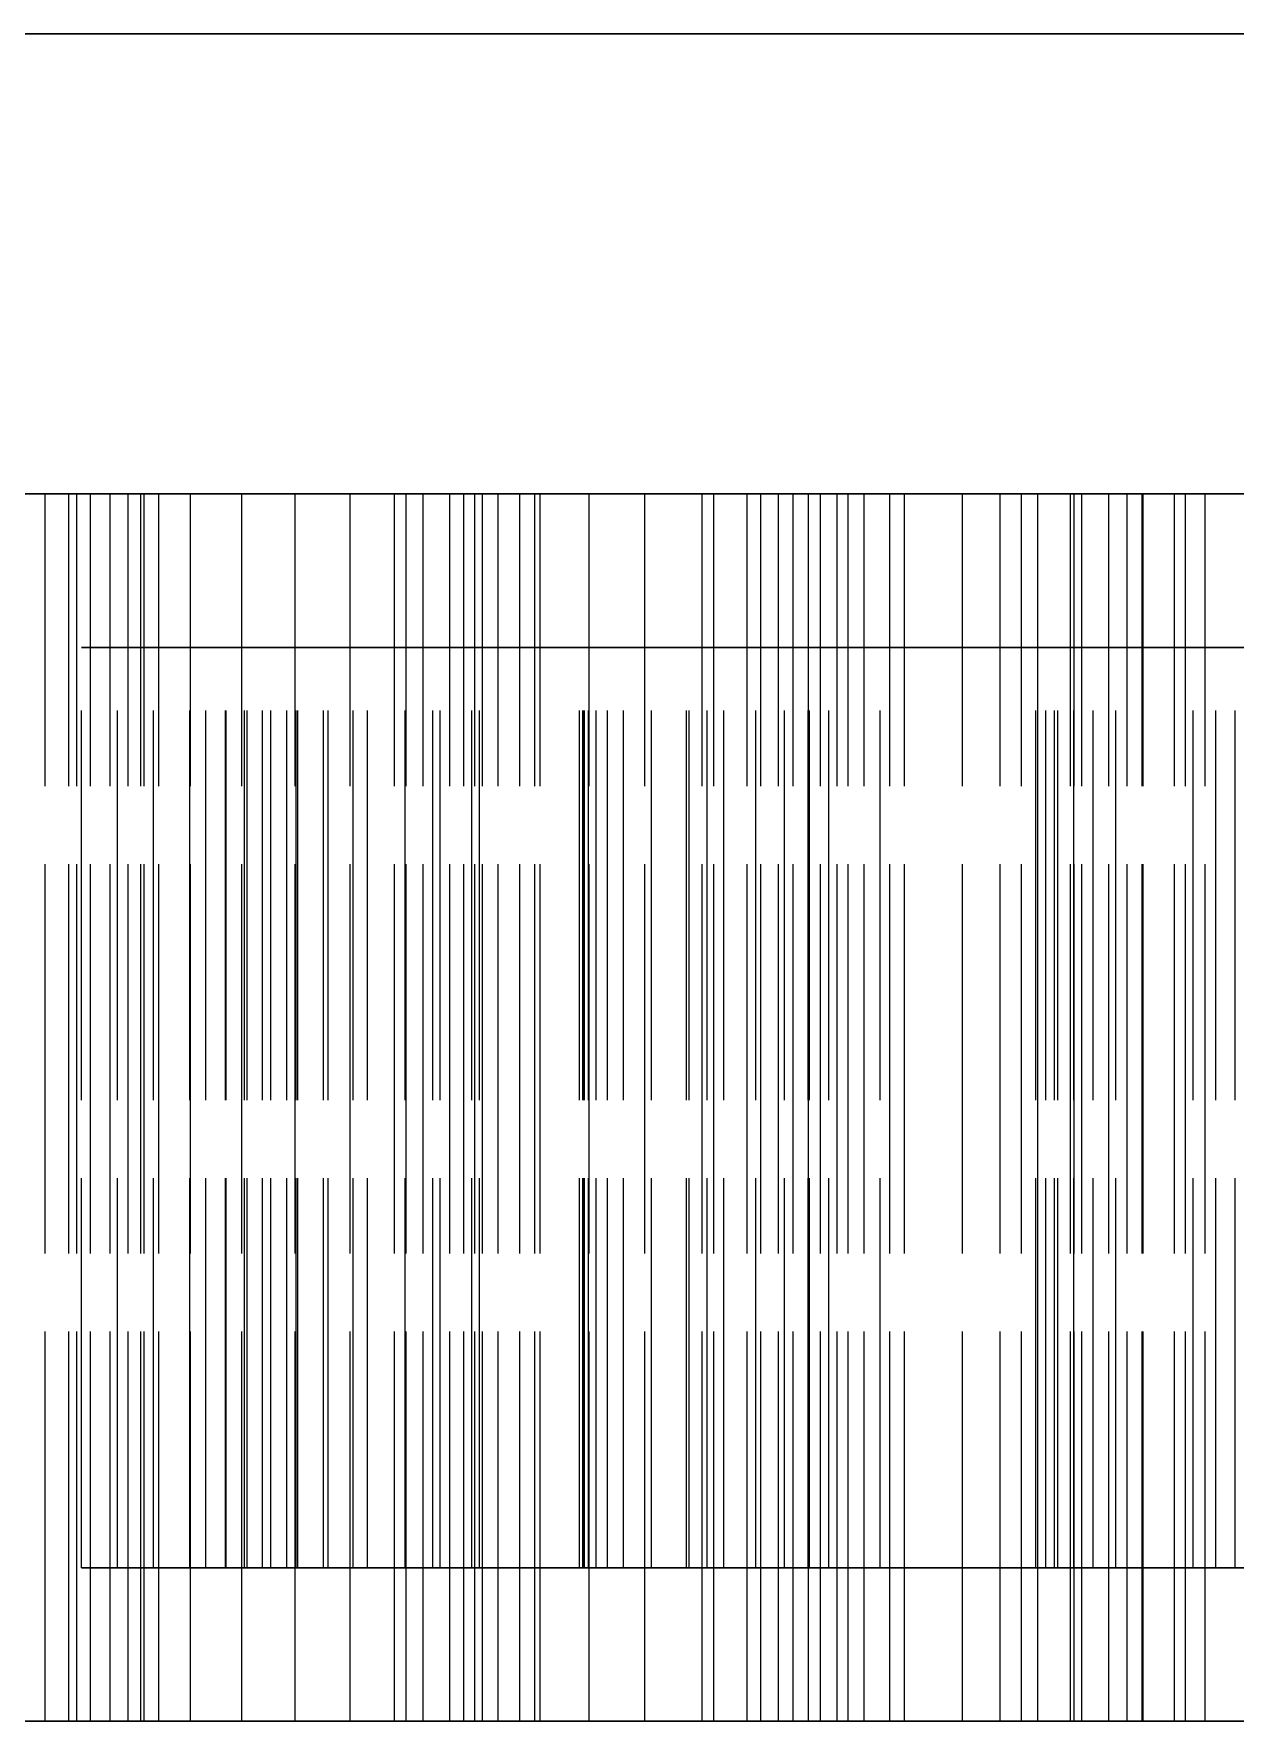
# Model space of a CAD drawing. Header units: millimetres. Extents: x -25 to 127, y -20 to 120.
# Drawn here: x 10.35 to 14.26, y 113.5 to 119 of the extents above; entities that cross this region are included whole.
import ezdxf

# ---------------------------------------------------------------- set-up
doc = ezdxf.new("R2010")
doc.units = ezdxf.units.MM
doc.linetypes.add('DASHED', pattern=[1.524, 1.27, -0.254])
doc.layers.add('HIDDEN', color=8, linetype='DASHED')
doc.layers.add('VISIBLE', color=7, linetype='CONTINUOUS')

msp = doc.modelspace()

# ---------------------------------------------------------------- linework, layer by layer
at = {"layer": 'HIDDEN'}
for points in [[(6.47619, 119), (7.2381, 119), (8, 119), (8.7619, 119), (9.52381, 119), (10.28571, 119), (11.04762, 119), (11.80952, 119), (12.57143, 119), (13.33333, 119), (14.09524, 119), (14.85714, 119), (15.61905, 119), (16.38095, 119), (17.14286, 119), (17.90476, 119), (18.66667, 119), (19.42857, 119), (20.19048, 119), (20.95238, 119), (21.71429, 119), (22.47619, 119), (23.2381, 119), (24, 119)], [(22, 117.5), (21.30159, 117.5), (20.60317, 117.5), (19.90476, 117.5), (19.20635, 117.5), (18.50794, 117.5), (17.80952, 117.5), (17.11111, 117.5), (16.4127, 117.5), (15.71429, 117.5), (15.01587, 117.5), (14.31746, 117.5), (13.61905, 117.5), (12.92063, 117.5), (12.22222, 117.5), (11.52381, 117.5), (10.8254, 117.5), (10.12698, 117.5), (9.42857, 117.5), (8.73016, 117.5), (8.03175, 117.5), (7.33333, 117.5), (6.63492, 117.5), (5.93651, 117.5)], [(5.93651, 117.5), (6.63492, 117.5), (7.33333, 117.5), (8.03175, 117.5), (8.73016, 117.5), (9.42857, 117.5), (10.12698, 117.5), (10.8254, 117.5), (11.52381, 117.5), (12.22222, 117.5), (12.92063, 117.5), (13.61905, 117.5), (14.31746, 117.5), (15.01587, 117.5), (15.71429, 117.5), (16.4127, 117.5), (17.11111, 117.5), (17.80952, 117.5), (18.50794, 117.5), (19.20635, 117.5), (19.90476, 117.5), (20.60317, 117.5), (21.30159, 117.5), (22, 117.5)], [(19.125, 117.5), (18.51786, 117.5), (17.91071, 117.5), (17.30357, 117.5), (16.69643, 117.5), (16.08929, 117.5), (15.48214, 117.5), (14.875, 117.5), (14.26786, 117.5), (13.66071, 117.5), (13.05357, 117.5), (12.44643, 117.5), (11.83929, 117.5), (11.23214, 117.5), (10.625, 117.5), (10.01786, 117.5), (9.41071, 117.5), (8.80357, 117.5), (8.19643, 117.5), (7.58929, 117.5), (6.98214, 117.5), (6.375, 117.5)], [(6.375, 117.5), (6.98214, 117.5), (7.58929, 117.5), (8.19643, 117.5), (8.80357, 117.5), (9.41071, 117.5), (10.01786, 117.5), (10.625, 117.5), (11.23214, 117.5), (11.83929, 117.5), (12.44643, 117.5), (13.05357, 117.5), (13.66071, 117.5), (14.26786, 117.5), (14.875, 117.5), (15.48214, 117.5), (16.08929, 117.5), (16.69643, 117.5), (17.30357, 117.5), (17.91071, 117.5), (18.51786, 117.5), (19.125, 117.5)], [(10.48689, 117.5), (10.30746, 117.5)], [(10.30746, 117.5), (10.48689, 117.5)], [(10.69586, 117.5), (10.3845, 117.5)], [(10.3845, 117.5), (10.46131, 117.5)], [(10.46131, 117.5), (10.3845, 117.5)], [(10.3845, 117.5), (10.69586, 117.5)], [(10.3845, 113.5), (10.3845, 117.5)], [(10.3845, 113.5), (10.3845, 117.5)], [(10.46131, 117.5), (10.53155, 117.5)], [(10.53155, 117.5), (10.46131, 117.5)], [(10.46131, 113.5), (10.46131, 117.5)], [(10.46131, 113.5), (10.46131, 117.5)], [(10.75501, 117.5), (10.48689, 117.5)], [(10.48689, 117.5), (10.75501, 117.5)], [(10.48689, 113.5), (10.48689, 117.5)], [(10.48689, 113.5), (10.48689, 117.5)], [(10.53155, 117.5), (10.59574, 117.5)], [(10.59574, 117.5), (10.53155, 117.5)], [(10.53155, 113.5), (10.53155, 117.5)], [(10.53155, 113.5), (10.53155, 117.5)], [(10.59574, 117.5), (10.65423, 117.5)], [(10.65423, 117.5), (10.59574, 117.5)], [(10.59574, 113.5), (10.59574, 117.5)], [(10.59574, 113.5), (10.59574, 117.5)], [(10.65423, 117.5), (10.70725, 117.5)], [(10.70725, 117.5), (10.65423, 117.5)], [(10.65423, 113.5), (10.65423, 117.5)], [(10.65423, 113.5), (10.65423, 117.5)], [(10.85766, 117.5), (10.69586, 117.5)], [(10.69586, 117.5), (10.85766, 117.5)], [(10.69586, 113.5), (10.69586, 117.5)], [(10.69586, 113.5), (10.69586, 117.5)], [(10.70725, 117.5), (10.75501, 117.5)], [(10.75501, 117.5), (10.70725, 117.5)], [(10.70725, 113.5), (10.70725, 117.5)], [(10.70725, 113.5), (10.70725, 117.5)], [(10.75501, 113.5), (10.75501, 117.5)], [(10.75501, 113.5), (10.75501, 117.5)], [(11.02562, 117.5), (10.85766, 117.5)], [(10.85766, 117.5), (11.02562, 117.5)], [(10.85766, 113.5), (10.85766, 117.5)], [(10.85766, 113.5), (10.85766, 117.5)], [(11.19915, 117.5), (11.02562, 117.5)], [(11.02562, 117.5), (11.19915, 117.5)], [(11.02562, 113.5), (11.02562, 117.5)], [(11.02562, 113.5), (11.02562, 117.5)], [(11.3778, 117.5), (11.19915, 117.5)], [(11.19915, 117.5), (11.3778, 117.5)], [(11.19915, 113.5), (11.19915, 117.5)], [(11.19915, 113.5), (11.19915, 117.5)], [(11.56124, 117.5), (11.3778, 117.5)], [(11.3778, 117.5), (11.56124, 117.5)], [(11.3778, 113.5), (11.3778, 117.5)], [(11.3778, 113.5), (11.3778, 117.5)], [(11.80947, 117.5), (11.5233, 117.5)], [(11.5233, 117.5), (11.61629, 117.5)], [(11.61629, 117.5), (11.5233, 117.5)], [(11.5233, 117.5), (11.80947, 117.5)], [(11.5233, 113.5), (11.5233, 117.5)], [(11.5233, 113.5), (11.5233, 117.5)], [(11.7492, 117.5), (11.56124, 117.5)], [(11.56124, 117.5), (11.7492, 117.5)], [(11.56124, 113.5), (11.56124, 117.5)], [(11.56124, 113.5), (11.56124, 117.5)], [(11.61629, 117.5), (11.70321, 117.5)], [(11.70321, 117.5), (11.61629, 117.5)], [(11.61629, 113.5), (11.61629, 117.5)], [(11.61629, 113.5), (11.61629, 117.5)], [(11.70321, 117.5), (11.78452, 117.5)], [(11.78452, 117.5), (11.70321, 117.5)], [(11.70321, 113.5), (11.70321, 117.5)], [(11.70321, 113.5), (11.70321, 117.5)], [(11.99749, 117.5), (11.7492, 117.5)], [(11.7492, 117.5), (11.99749, 117.5)], [(11.7492, 113.5), (11.7492, 117.5)], [(11.7492, 113.5), (11.7492, 117.5)], [(11.78452, 117.5), (11.86054, 117.5)], [(11.86054, 117.5), (11.78452, 117.5)], [(11.78452, 113.5), (11.78452, 117.5)], [(11.78452, 113.5), (11.78452, 117.5)], [(11.98058, 117.5), (11.80947, 117.5)], [(11.80947, 117.5), (11.98058, 117.5)], [(11.80947, 113.5), (11.80947, 117.5)], [(11.80947, 113.5), (11.80947, 117.5)], [(11.86054, 117.5), (11.93147, 117.5)], [(11.93147, 117.5), (11.86054, 117.5)], [(11.86054, 113.5), (11.86054, 117.5)], [(11.86054, 113.5), (11.86054, 117.5)], [(11.93147, 117.5), (11.99749, 117.5)], [(11.99749, 117.5), (11.93147, 117.5)], [(11.93147, 113.5), (11.93147, 117.5)], [(11.93147, 113.5), (11.93147, 117.5)], [(12.15732, 117.5), (11.98058, 117.5)], [(11.98058, 117.5), (12.15732, 117.5)], [(11.98058, 113.5), (11.98058, 117.5)], [(11.98058, 113.5), (11.98058, 117.5)], [(11.99749, 113.5), (11.99749, 117.5)], [(11.99749, 113.5), (11.99749, 117.5)], [(12.33912, 117.5), (12.15732, 117.5)], [(12.15732, 117.5), (12.33912, 117.5)], [(12.15732, 113.5), (12.15732, 117.5)], [(12.15732, 113.5), (12.15732, 117.5)], [(12.52558, 117.5), (12.33912, 117.5)], [(12.33912, 117.5), (12.52558, 117.5)], [(12.33912, 113.5), (12.33912, 117.5)], [(12.33912, 113.5), (12.33912, 117.5)], [(12.71638, 117.5), (12.52558, 117.5)], [(12.52558, 117.5), (12.71638, 117.5)], [(12.52558, 113.5), (12.52558, 117.5)], [(12.52558, 113.5), (12.52558, 117.5)], [(12.82233, 117.5), (12.56378, 117.5)], [(12.56378, 117.5), (12.67217, 117.5)], [(12.67217, 117.5), (12.56378, 117.5)], [(12.56378, 117.5), (12.82233, 117.5)], [(12.56378, 113.5), (12.56378, 117.5)], [(12.56378, 113.5), (12.56378, 117.5)], [(12.67217, 117.5), (12.77503, 117.5)], [(12.77503, 117.5), (12.67217, 117.5)], [(12.67217, 113.5), (12.67217, 117.5)], [(12.67217, 113.5), (12.67217, 117.5)], [(12.91126, 117.5), (12.71638, 117.5)], [(12.71638, 117.5), (12.91126, 117.5)], [(12.71638, 113.5), (12.71638, 117.5)], [(12.71638, 113.5), (12.71638, 117.5)], [(12.77503, 117.5), (12.87276, 117.5)], [(12.87276, 117.5), (12.77503, 117.5)], [(12.77503, 113.5), (12.77503, 117.5)], [(12.77503, 113.5), (12.77503, 117.5)], [(13.00129, 117.5), (12.82233, 117.5)], [(12.82233, 117.5), (13.00129, 117.5)], [(12.82233, 113.5), (12.82233, 117.5)], [(12.82233, 113.5), (12.82233, 117.5)], [(12.87276, 117.5), (12.96565, 117.5)], [(12.96565, 117.5), (12.87276, 117.5)], [(12.87276, 113.5), (12.87276, 117.5)], [(12.87276, 113.5), (12.87276, 117.5)], [(13.13762, 117.5), (12.91126, 117.5)], [(12.91126, 117.5), (13.13762, 117.5)], [(12.91126, 113.5), (12.91126, 117.5)], [(12.91126, 113.5), (12.91126, 117.5)], [(12.96565, 117.5), (13.05389, 117.5)], [(13.05389, 117.5), (12.96565, 117.5)], [(12.96565, 113.5), (12.96565, 117.5)], [(12.96565, 113.5), (12.96565, 117.5)], [(13.18529, 117.5), (13.00129, 117.5)], [(13.00129, 117.5), (13.18529, 117.5)], [(13.00129, 113.5), (13.00129, 117.5)], [(13.00129, 113.5), (13.00129, 117.5)], [(13.05389, 117.5), (13.13762, 117.5)], [(13.13762, 117.5), (13.05389, 117.5)], [(13.05389, 113.5), (13.05389, 117.5)], [(13.05389, 113.5), (13.05389, 117.5)], [(13.13762, 113.5), (13.13762, 117.5)], [(13.13762, 113.5), (13.13762, 117.5)], [(13.37382, 117.5), (13.18529, 117.5)], [(13.18529, 117.5), (13.37382, 117.5)], [(13.18529, 113.5), (13.18529, 117.5)], [(13.18529, 113.5), (13.18529, 117.5)], [(13.5665, 117.5), (13.37382, 117.5)], [(13.37382, 117.5), (13.5665, 117.5)], [(13.37382, 113.5), (13.37382, 117.5)], [(13.37382, 113.5), (13.37382, 117.5)], [(13.72579, 117.5), (13.49708, 117.5)], [(13.49708, 117.5), (13.61993, 117.5)], [(13.61993, 117.5), (13.49708, 117.5)], [(13.49708, 117.5), (13.72579, 117.5)], [(13.49708, 113.5), (13.49708, 117.5)], [(13.49708, 113.5), (13.49708, 117.5)], [(13.76303, 117.5), (13.5665, 117.5)], [(13.5665, 117.5), (13.76303, 117.5)], [(13.5665, 113.5), (13.5665, 117.5)], [(13.5665, 113.5), (13.5665, 117.5)], [(13.61993, 117.5), (13.73785, 117.5)], [(13.73785, 117.5), (13.61993, 117.5)], [(13.61993, 113.5), (13.61993, 117.5)], [(13.61993, 113.5), (13.61993, 117.5)], [(13.91108, 117.5), (13.72579, 117.5)], [(13.72579, 117.5), (13.91108, 117.5)], [(13.72579, 113.5), (13.72579, 117.5)], [(13.72579, 113.5), (13.72579, 117.5)], [(13.73785, 117.5), (13.85118, 117.5)], [(13.85118, 117.5), (13.73785, 117.5)], [(13.73785, 113.5), (13.73785, 117.5)], [(13.73785, 113.5), (13.73785, 117.5)], [(13.96318, 117.5), (13.76303, 117.5)], [(13.76303, 117.5), (13.96318, 117.5)], [(13.76303, 113.5), (13.76303, 117.5)], [(13.76303, 113.5), (13.76303, 117.5)], [(13.85118, 117.5), (13.96016, 117.5)], [(13.96016, 117.5), (13.85118, 117.5)], [(13.85118, 113.5), (13.85118, 117.5)], [(13.85118, 113.5), (13.85118, 117.5)], [(14.10078, 117.5), (13.91108, 117.5)], [(13.91108, 117.5), (14.10078, 117.5)], [(13.91108, 113.5), (13.91108, 117.5)], [(13.91108, 113.5), (13.91108, 117.5)], [(13.96016, 117.5), (14.06495, 117.5)], [(14.06495, 117.5), (13.96016, 117.5)], [(13.96016, 113.5), (13.96016, 117.5)], [(13.96016, 113.5), (13.96016, 117.5)], [(14.16565, 117.5), (13.96318, 117.5)], [(13.96318, 117.5), (14.16565, 117.5)], [(13.96318, 113.5), (13.96318, 117.5)], [(13.96318, 113.5), (13.96318, 117.5)], [(14.06495, 117.5), (14.16565, 117.5)], [(14.16565, 117.5), (14.06495, 117.5)], [(14.06495, 113.5), (14.06495, 117.5)], [(14.06495, 113.5), (14.06495, 117.5)], [(14.29443, 117.5), (14.10078, 117.5)], [(14.10078, 117.5), (14.29443, 117.5)], [(14.10078, 113.5), (14.10078, 117.5)], [(14.10078, 113.5), (14.10078, 117.5)], [(14.16565, 113.5), (14.16565, 117.5)], [(14.16565, 113.5), (14.16565, 117.5)], [(10.50227, 117), (10.6194, 117)], [(10.6194, 117), (10.50227, 117)], [(10.50227, 114), (10.50227, 117)], [(10.50227, 114), (10.50227, 117)], [(10.6194, 117), (10.73758, 117)], [(10.73758, 117), (10.6194, 117)], [(10.6194, 114), (10.6194, 117)], [(10.6194, 114), (10.6194, 117)], [(10.73758, 117), (10.85621, 117)], [(10.85621, 117), (10.73758, 117)], [(10.73758, 114), (10.73758, 117)], [(10.73758, 114), (10.73758, 117)], [(10.85621, 117), (10.97466, 117)], [(10.97466, 117), (10.85621, 117)], [(10.85621, 114), (10.85621, 117)], [(10.85621, 114), (10.85621, 117)], [(10.90786, 117), (11.03389, 117)], [(10.97227, 117), (10.90786, 117)], [(11.03389, 117), (10.90786, 117)], [(10.90786, 117), (10.97227, 117)], [(10.90786, 114), (10.90786, 117)], [(10.90786, 114), (10.90786, 117)], [(11.04302, 117), (10.97227, 117)], [(10.97227, 117), (11.04302, 117)], [(10.97227, 114), (10.97227, 117)], [(10.97227, 114), (10.97227, 117)], [(10.97466, 117), (11.09218, 117)], [(11.09218, 117), (10.97466, 117)], [(10.97466, 114), (10.97466, 117)], [(10.97466, 114), (10.97466, 117)], [(11.03389, 117), (11.17237, 117)], [(11.17237, 117), (11.03389, 117)], [(11.03389, 114), (11.03389, 117)], [(11.03389, 114), (11.03389, 117)], [(11.11986, 117), (11.04302, 117)], [(11.04302, 117), (11.11986, 117)], [(11.04302, 114), (11.04302, 117)], [(11.04302, 114), (11.04302, 117)], [(11.09218, 117), (11.20752, 117)], [(11.20752, 117), (11.09218, 117)], [(11.09218, 114), (11.09218, 117)], [(11.09218, 114), (11.09218, 117)], [(11.20268, 117), (11.11986, 117)], [(11.11986, 117), (11.20268, 117)], [(11.11986, 114), (11.11986, 117)], [(11.11986, 114), (11.11986, 117)], [(11.17237, 117), (11.30631, 117)], [(11.30631, 117), (11.17237, 117)], [(11.17237, 114), (11.17237, 117)], [(11.17237, 114), (11.17237, 117)], [(11.29169, 117), (11.20268, 117)], [(11.20268, 117), (11.29169, 117)], [(11.20268, 114), (11.20268, 117)], [(11.20268, 114), (11.20268, 117)], [(11.20752, 117), (11.64741, 117)], [(11.64741, 117), (11.20752, 117)], [(11.20752, 114), (11.20752, 117)], [(11.20752, 114), (11.20752, 117)], [(11.38848, 117), (11.29169, 117)], [(11.29169, 117), (11.38848, 117)], [(11.29169, 114), (11.29169, 117)], [(11.29169, 114), (11.29169, 117)], [(11.30631, 117), (11.43494, 117)], [(11.43494, 117), (11.30631, 117)], [(11.30631, 114), (11.30631, 117)], [(11.30631, 114), (11.30631, 117)], [(11.79986, 117), (11.38848, 117)], [(11.38848, 117), (11.79986, 117)], [(11.38848, 114), (11.38848, 117)], [(11.38848, 114), (11.38848, 117)], [(11.43494, 117), (11.55727, 117)], [(11.55727, 117), (11.43494, 117)], [(11.43494, 114), (11.43494, 117)], [(11.43494, 114), (11.43494, 117)], [(11.55727, 117), (11.67182, 117)], [(11.67182, 117), (11.55727, 117)], [(11.55727, 114), (11.55727, 117)], [(11.55727, 114), (11.55727, 117)], [(11.64741, 117), (11.79986, 117)], [(11.79986, 117), (11.64741, 117)], [(11.64741, 114), (11.64741, 117)], [(11.64741, 114), (11.64741, 117)], [(11.67182, 117), (11.7748, 117)], [(11.7748, 117), (11.67182, 117)], [(11.67182, 114), (11.67182, 117)], [(11.67182, 114), (11.67182, 117)], [(11.7748, 117), (12.12533, 117)], [(12.12533, 117), (11.7748, 117)], [(11.7748, 114), (11.7748, 117)], [(11.7748, 114), (11.7748, 117)], [(11.79986, 114), (11.79986, 117)], [(11.79986, 114), (11.79986, 117)], [(12.12533, 117), (12.54184, 117)], [(12.54184, 117), (12.12533, 117)], [(12.12533, 114), (12.12533, 117)], [(12.12533, 114), (12.12533, 117)], [(12.13641, 117), (12.14199, 117)], [(12.14077, 117), (12.13641, 117)], [(12.14199, 117), (12.13641, 117)], [(12.13641, 117), (12.14077, 117)], [(12.13641, 114), (12.13641, 117)], [(12.13641, 114), (12.13641, 117)], [(12.15524, 117), (12.14077, 117)], [(12.14077, 117), (12.15524, 117)], [(12.14077, 114), (12.14077, 117)], [(12.14077, 114), (12.14077, 117)], [(12.14199, 117), (12.36028, 117)], [(12.36028, 117), (12.14199, 117)], [(12.14199, 114), (12.14199, 117)], [(12.14199, 114), (12.14199, 117)], [(12.18025, 117), (12.15524, 117)], [(12.15524, 117), (12.18025, 117)], [(12.15524, 114), (12.15524, 117)], [(12.15524, 114), (12.15524, 117)], [(12.21689, 117), (12.18025, 117)], [(12.18025, 117), (12.21689, 117)], [(12.18025, 114), (12.18025, 117)], [(12.18025, 114), (12.18025, 117)], [(12.26919, 117), (12.21689, 117)], [(12.21689, 117), (12.26919, 117)], [(12.21689, 114), (12.21689, 117)], [(12.21689, 114), (12.21689, 117)], [(12.54184, 117), (12.26919, 117)], [(12.26919, 117), (12.54184, 117)], [(12.26919, 114), (12.26919, 117)], [(12.26919, 114), (12.26919, 117)], [(12.36028, 117), (12.48299, 117)], [(12.48299, 117), (12.36028, 117)], [(12.36028, 114), (12.36028, 117)], [(12.36028, 114), (12.36028, 117)], [(14.26627, 117), (14.21786, 117), (14.16944, 117), (14.12103, 117), (14.07262, 117), (14.02421, 117), (13.97579, 117), (13.92738, 117), (13.87897, 117), (13.83056, 117), (13.78214, 117), (13.73373, 117), (13.68532, 117), (13.6369, 117), (13.58849, 117), (13.54008, 117), (13.49167, 117), (13.44325, 117), (13.39484, 117), (13.34643, 117), (13.29802, 117), (13.2496, 117), (13.20119, 117), (13.15278, 117), (13.10437, 117), (13.05595, 117), (13.00754, 117), (12.95913, 117), (12.91071, 117), (12.8623, 117), (12.81389, 117), (12.76548, 117), (12.71706, 117), (12.66865, 117), (12.62024, 117), (12.57183, 117), (12.52341, 117), (12.475, 117)], [(12.475, 117), (12.48128, 117), (12.48757, 117), (12.49385, 117), (12.50013, 117), (12.50642, 117), (12.5127, 117), (12.51898, 117), (12.52527, 117), (12.53155, 117), (12.53783, 117), (12.54412, 117), (12.5504, 117), (12.55668, 117), (12.56296, 117), (12.56925, 117), (12.57553, 117), (12.58181, 117), (12.5881, 117), (12.59438, 117), (12.60066, 117), (12.60695, 117), (12.61323, 117), (12.61951, 117), (12.6258, 117), (12.63208, 117), (12.63836, 117), (12.64465, 117), (12.65093, 117), (12.65721, 117), (12.6635, 117), (12.66978, 117), (12.67606, 117), (12.68235, 117), (12.68863, 117), (12.69491, 117), (12.70119, 117), (12.70748, 117), (12.71376, 117), (12.72004, 117), (12.72633, 117), (12.73261, 117), (12.73889, 117), (12.74518, 117), (12.75146, 117), (12.75774, 117), (12.76403, 117), (12.77031, 117), (12.77659, 117), (12.78288, 117), (12.78916, 117), (12.79544, 117), (12.80173, 117), (12.80801, 117), (12.81429, 117), (12.82058, 117), (12.82686, 117), (12.83314, 117), (12.83943, 117), (12.84571, 117), (12.85199, 117), (12.85827, 117), (12.86456, 117), (12.87084, 117)], [(12.475, 114), (12.475, 117)], [(12.48299, 117), (12.59681, 117)], [(12.59681, 117), (12.48299, 117)], [(12.48299, 114), (12.48299, 117)], [(12.48299, 114), (12.48299, 117)], [(12.54184, 114), (12.54184, 117)], [(12.54184, 114), (12.54184, 117)], [(12.59681, 117), (12.70097, 117)], [(12.70097, 117), (12.59681, 117)], [(12.59681, 114), (12.59681, 117)], [(12.59681, 114), (12.59681, 117)], [(12.70097, 117), (12.79441, 117)], [(12.79441, 117), (12.70097, 117)], [(12.70097, 114), (12.70097, 117)], [(12.70097, 114), (12.70097, 117)], [(12.79441, 117), (12.87529, 117)], [(12.87529, 117), (12.79441, 117)], [(12.79441, 114), (12.79441, 117)], [(12.79441, 114), (12.79441, 117)], [(12.87084, 117), (15.12916, 117)], [(12.87084, 114), (12.87084, 117)], [(12.87529, 117), (12.93832, 117)], [(12.93832, 117), (12.87529, 117)], [(12.87529, 114), (12.87529, 117)], [(12.87529, 114), (12.87529, 117)], [(12.93832, 117), (13.10556, 117)], [(13.10556, 117), (12.93832, 117)], [(12.93832, 114), (12.93832, 117)], [(12.93832, 114), (12.93832, 117)], [(13.10556, 117), (13.67453, 117)], [(13.67453, 117), (13.10556, 117)], [(13.10556, 114), (13.10556, 117)], [(13.10556, 114), (13.10556, 117)], [(13.61368, 117), (13.61987, 117)], [(13.67453, 117), (13.61368, 117)], [(13.61987, 117), (13.61368, 117)], [(13.61368, 117), (13.67453, 117)], [(13.61368, 114), (13.61368, 117)], [(13.61368, 114), (13.61368, 117)], [(13.61987, 117), (13.64542, 117)], [(13.64542, 117), (13.61987, 117)], [(13.61987, 114), (13.61987, 117)], [(13.61987, 114), (13.61987, 117)], [(13.64542, 117), (13.68492, 117)], [(13.68492, 117), (13.64542, 117)], [(13.64542, 114), (13.64542, 117)], [(13.64542, 114), (13.64542, 117)], [(13.67453, 114), (13.67453, 117)], [(13.67453, 114), (13.67453, 117)], [(13.68492, 117), (13.73671, 117)], [(13.73671, 117), (13.68492, 117)], [(13.68492, 114), (13.68492, 117)], [(13.68492, 114), (13.68492, 117)], [(13.73671, 117), (13.7999, 117)], [(13.7999, 117), (13.73671, 117)], [(13.73671, 114), (13.73671, 117)], [(13.73671, 114), (13.73671, 117)], [(13.7999, 117), (13.87397, 117)], [(13.87397, 117), (13.7999, 117)], [(13.7999, 114), (13.7999, 117)], [(13.7999, 114), (13.7999, 117)], [(13.87397, 117), (14.12603, 117)], [(14.12603, 117), (13.87397, 117)], [(13.87397, 114), (13.87397, 117)], [(13.87397, 114), (13.87397, 117)], [(14.12603, 117), (14.2001, 117)], [(14.2001, 117), (14.12603, 117)], [(14.12603, 114), (14.12603, 117)], [(14.12603, 114), (14.12603, 117)], [(14.2001, 117), (14.26329, 117)], [(14.26329, 117), (14.2001, 117)], [(14.2001, 114), (14.2001, 117)], [(14.2001, 114), (14.2001, 117)], [(14.26329, 117), (14.31508, 117)], [(14.31508, 117), (14.26329, 117)], [(14.26329, 114), (14.26329, 117)], [(10.50227, 114), (10.6194, 114)], [(10.6194, 114), (10.50227, 114)], [(10.6194, 114), (10.73758, 114)], [(10.73758, 114), (10.6194, 114)], [(10.73758, 114), (10.85621, 114)], [(10.85621, 114), (10.73758, 114)], [(10.85621, 114), (10.97466, 114)], [(10.97466, 114), (10.85621, 114)], [(10.90786, 114), (11.03389, 114)], [(10.97227, 114), (10.90786, 114)], [(11.03389, 114), (10.90786, 114)], [(10.90786, 114), (10.97227, 114)], [(11.04302, 114), (10.97227, 114)], [(10.97227, 114), (11.04302, 114)], [(10.97466, 114), (11.09218, 114)], [(11.09218, 114), (10.97466, 114)], [(11.03389, 114), (11.17237, 114)], [(11.17237, 114), (11.03389, 114)], [(11.11986, 114), (11.04302, 114)], [(11.04302, 114), (11.11986, 114)], [(11.09218, 114), (11.20752, 114)], [(11.20752, 114), (11.09218, 114)], [(11.20268, 114), (11.11986, 114)], [(11.11986, 114), (11.20268, 114)], [(11.17237, 114), (11.30631, 114)], [(11.30631, 114), (11.17237, 114)], [(11.29169, 114), (11.20268, 114)], [(11.20268, 114), (11.29169, 114)], [(11.20752, 114), (11.64741, 114)], [(11.64741, 114), (11.20752, 114)], [(11.38848, 114), (11.29169, 114)], [(11.29169, 114), (11.38848, 114)], [(11.30631, 114), (11.43494, 114)], [(11.43494, 114), (11.30631, 114)], [(11.79986, 114), (11.38848, 114)], [(11.38848, 114), (11.79986, 114)], [(11.43494, 114), (11.55727, 114)], [(11.55727, 114), (11.43494, 114)], [(11.55727, 114), (11.67182, 114)], [(11.67182, 114), (11.55727, 114)], [(11.64741, 114), (11.79986, 114)], [(11.79986, 114), (11.64741, 114)], [(11.67182, 114), (11.7748, 114)], [(11.7748, 114), (11.67182, 114)], [(11.7748, 114), (12.12533, 114)], [(12.12533, 114), (11.7748, 114)], [(12.12533, 114), (12.54184, 114)], [(12.54184, 114), (12.12533, 114)], [(12.13641, 114), (12.14199, 114)], [(12.14077, 114), (12.13641, 114)], [(12.14199, 114), (12.13641, 114)], [(12.13641, 114), (12.14077, 114)], [(12.15524, 114), (12.14077, 114)], [(12.14077, 114), (12.15524, 114)], [(12.14199, 114), (12.36028, 114)], [(12.36028, 114), (12.14199, 114)], [(12.18025, 114), (12.15524, 114)], [(12.15524, 114), (12.18025, 114)], [(12.21689, 114), (12.18025, 114)], [(12.18025, 114), (12.21689, 114)], [(12.26919, 114), (12.21689, 114)], [(12.21689, 114), (12.26919, 114)], [(12.54184, 114), (12.26919, 114)], [(12.26919, 114), (12.54184, 114)], [(12.36028, 114), (12.48299, 114)], [(12.48299, 114), (12.36028, 114)], [(12.87084, 114), (12.86456, 114), (12.85827, 114), (12.85199, 114), (12.84571, 114), (12.83943, 114), (12.83314, 114), (12.82686, 114), (12.82058, 114), (12.81429, 114), (12.80801, 114), (12.80173, 114), (12.79544, 114), (12.78916, 114), (12.78288, 114), (12.77659, 114), (12.77031, 114), (12.76403, 114), (12.75774, 114), (12.75146, 114), (12.74518, 114), (12.73889, 114), (12.73261, 114), (12.72633, 114), (12.72004, 114), (12.71376, 114), (12.70748, 114), (12.70119, 114), (12.69491, 114), (12.68863, 114), (12.68235, 114), (12.67606, 114), (12.66978, 114), (12.6635, 114), (12.65721, 114), (12.65093, 114), (12.64465, 114), (12.63836, 114), (12.63208, 114), (12.6258, 114), (12.61951, 114), (12.61323, 114), (12.60695, 114), (12.60066, 114), (12.59438, 114), (12.5881, 114), (12.58181, 114), (12.57553, 114), (12.56925, 114), (12.56296, 114), (12.55668, 114), (12.5504, 114), (12.54412, 114), (12.53783, 114), (12.53155, 114), (12.52527, 114), (12.51898, 114), (12.5127, 114), (12.50642, 114), (12.50013, 114), (12.49385, 114), (12.48757, 114), (12.48128, 114), (12.475, 114)], [(12.475, 114), (12.52341, 114), (12.57183, 114), (12.62024, 114), (12.66865, 114), (12.71706, 114), (12.76548, 114), (12.81389, 114), (12.8623, 114), (12.91071, 114), (12.95913, 114), (13.00754, 114), (13.05595, 114), (13.10437, 114), (13.15278, 114), (13.20119, 114), (13.2496, 114), (13.29802, 114), (13.34643, 114), (13.39484, 114), (13.44325, 114), (13.49167, 114), (13.54008, 114), (13.58849, 114), (13.6369, 114), (13.68532, 114), (13.73373, 114), (13.78214, 114), (13.83056, 114), (13.87897, 114), (13.92738, 114), (13.97579, 114), (14.02421, 114), (14.07262, 114), (14.12103, 114), (14.16944, 114), (14.21786, 114), (14.26627, 114)], [(12.48299, 114), (12.59681, 114)], [(12.59681, 114), (12.48299, 114)], [(12.59681, 114), (12.70097, 114)], [(12.70097, 114), (12.59681, 114)], [(12.70097, 114), (12.79441, 114)], [(12.79441, 114), (12.70097, 114)], [(12.79441, 114), (12.87529, 114)], [(12.87529, 114), (12.79441, 114)], [(12.87084, 114), (15.12916, 114)], [(12.87529, 114), (12.93832, 114)], [(12.93832, 114), (12.87529, 114)], [(12.93832, 114), (13.10556, 114)], [(13.10556, 114), (12.93832, 114)], [(13.10556, 114), (13.67453, 114)], [(13.67453, 114), (13.10556, 114)], [(13.61368, 114), (13.61987, 114)], [(13.67453, 114), (13.61368, 114)], [(13.61987, 114), (13.61368, 114)], [(13.61368, 114), (13.67453, 114)], [(13.61987, 114), (13.64542, 114)], [(13.64542, 114), (13.61987, 114)], [(13.64542, 114), (13.68492, 114)], [(13.68492, 114), (13.64542, 114)], [(13.68492, 114), (13.73671, 114)], [(13.73671, 114), (13.68492, 114)], [(13.73671, 114), (13.7999, 114)], [(13.7999, 114), (13.73671, 114)], [(13.7999, 114), (13.87397, 114)], [(13.87397, 114), (13.7999, 114)], [(13.87397, 114), (14.12603, 114)], [(14.12603, 114), (13.87397, 114)], [(14.12603, 114), (14.2001, 114)], [(14.2001, 114), (14.12603, 114)], [(14.2001, 114), (14.26329, 114)], [(14.26329, 114), (14.2001, 114)], [(14.26329, 114), (14.31508, 114)], [(14.31508, 114), (14.26329, 114)], [(19.125, 113.5), (18.51786, 113.5), (17.91071, 113.5), (17.30357, 113.5), (16.69643, 113.5), (16.08929, 113.5), (15.48214, 113.5), (14.875, 113.5), (14.26786, 113.5), (13.66071, 113.5), (13.05357, 113.5), (12.44643, 113.5), (11.83929, 113.5), (11.23214, 113.5), (10.625, 113.5), (10.01786, 113.5), (9.41071, 113.5), (8.80357, 113.5), (8.19643, 113.5), (7.58929, 113.5), (6.98214, 113.5), (6.375, 113.5)], [(6.375, 113.5), (6.98214, 113.5), (7.58929, 113.5), (8.19643, 113.5), (8.80357, 113.5), (9.41071, 113.5), (10.01786, 113.5), (10.625, 113.5), (11.23214, 113.5), (11.83929, 113.5), (12.44643, 113.5), (13.05357, 113.5), (13.66071, 113.5), (14.26786, 113.5), (14.875, 113.5), (15.48214, 113.5), (16.08929, 113.5), (16.69643, 113.5), (17.30357, 113.5), (17.91071, 113.5), (18.51786, 113.5), (19.125, 113.5)], [(10.48689, 113.5), (10.30746, 113.5)], [(10.30746, 113.5), (10.48689, 113.5)], [(10.69586, 113.5), (10.3845, 113.5)], [(10.3845, 113.5), (10.46131, 113.5)], [(10.46131, 113.5), (10.3845, 113.5)], [(10.3845, 113.5), (10.69586, 113.5)], [(10.46131, 113.5), (10.53155, 113.5)], [(10.53155, 113.5), (10.46131, 113.5)], [(10.75501, 113.5), (10.48689, 113.5)], [(10.48689, 113.5), (10.75501, 113.5)], [(10.53155, 113.5), (10.59574, 113.5)], [(10.59574, 113.5), (10.53155, 113.5)], [(10.59574, 113.5), (10.65423, 113.5)], [(10.65423, 113.5), (10.59574, 113.5)], [(10.65423, 113.5), (10.70725, 113.5)], [(10.70725, 113.5), (10.65423, 113.5)], [(10.85766, 113.5), (10.69586, 113.5)], [(10.69586, 113.5), (10.85766, 113.5)], [(10.70725, 113.5), (10.75501, 113.5)], [(10.75501, 113.5), (10.70725, 113.5)], [(11.02562, 113.5), (10.85766, 113.5)], [(10.85766, 113.5), (11.02562, 113.5)], [(11.19915, 113.5), (11.02562, 113.5)], [(11.02562, 113.5), (11.19915, 113.5)], [(11.3778, 113.5), (11.19915, 113.5)], [(11.19915, 113.5), (11.3778, 113.5)], [(11.56124, 113.5), (11.3778, 113.5)], [(11.3778, 113.5), (11.56124, 113.5)], [(11.80947, 113.5), (11.5233, 113.5)], [(11.5233, 113.5), (11.61629, 113.5)], [(11.61629, 113.5), (11.5233, 113.5)], [(11.5233, 113.5), (11.80947, 113.5)], [(11.7492, 113.5), (11.56124, 113.5)], [(11.56124, 113.5), (11.7492, 113.5)], [(11.61629, 113.5), (11.70321, 113.5)], [(11.70321, 113.5), (11.61629, 113.5)], [(11.70321, 113.5), (11.78452, 113.5)], [(11.78452, 113.5), (11.70321, 113.5)], [(11.99749, 113.5), (11.7492, 113.5)], [(11.7492, 113.5), (11.99749, 113.5)], [(11.78452, 113.5), (11.86054, 113.5)], [(11.86054, 113.5), (11.78452, 113.5)], [(11.98058, 113.5), (11.80947, 113.5)], [(11.80947, 113.5), (11.98058, 113.5)], [(11.86054, 113.5), (11.93147, 113.5)], [(11.93147, 113.5), (11.86054, 113.5)], [(11.93147, 113.5), (11.99749, 113.5)], [(11.99749, 113.5), (11.93147, 113.5)], [(12.15732, 113.5), (11.98058, 113.5)], [(11.98058, 113.5), (12.15732, 113.5)], [(12.33912, 113.5), (12.15732, 113.5)], [(12.15732, 113.5), (12.33912, 113.5)], [(12.52558, 113.5), (12.33912, 113.5)], [(12.33912, 113.5), (12.52558, 113.5)], [(12.71638, 113.5), (12.52558, 113.5)], [(12.52558, 113.5), (12.71638, 113.5)], [(12.82233, 113.5), (12.56378, 113.5)], [(12.56378, 113.5), (12.67217, 113.5)], [(12.67217, 113.5), (12.56378, 113.5)], [(12.56378, 113.5), (12.82233, 113.5)], [(12.67217, 113.5), (12.77503, 113.5)], [(12.77503, 113.5), (12.67217, 113.5)], [(12.91126, 113.5), (12.71638, 113.5)], [(12.71638, 113.5), (12.91126, 113.5)], [(12.77503, 113.5), (12.87276, 113.5)], [(12.87276, 113.5), (12.77503, 113.5)], [(13.00129, 113.5), (12.82233, 113.5)], [(12.82233, 113.5), (13.00129, 113.5)], [(12.87276, 113.5), (12.96565, 113.5)], [(12.96565, 113.5), (12.87276, 113.5)], [(13.13762, 113.5), (12.91126, 113.5)], [(12.91126, 113.5), (13.13762, 113.5)], [(12.96565, 113.5), (13.05389, 113.5)], [(13.05389, 113.5), (12.96565, 113.5)], [(13.18529, 113.5), (13.00129, 113.5)], [(13.00129, 113.5), (13.18529, 113.5)], [(13.05389, 113.5), (13.13762, 113.5)], [(13.13762, 113.5), (13.05389, 113.5)], [(13.37382, 113.5), (13.18529, 113.5)], [(13.18529, 113.5), (13.37382, 113.5)], [(13.5665, 113.5), (13.37382, 113.5)], [(13.37382, 113.5), (13.5665, 113.5)], [(13.72579, 113.5), (13.49708, 113.5)], [(13.49708, 113.5), (13.61993, 113.5)], [(13.61993, 113.5), (13.49708, 113.5)], [(13.49708, 113.5), (13.72579, 113.5)], [(13.76303, 113.5), (13.5665, 113.5)], [(13.5665, 113.5), (13.76303, 113.5)], [(13.61993, 113.5), (13.73785, 113.5)], [(13.73785, 113.5), (13.61993, 113.5)], [(13.91108, 113.5), (13.72579, 113.5)], [(13.72579, 113.5), (13.91108, 113.5)], [(13.73785, 113.5), (13.85118, 113.5)], [(13.85118, 113.5), (13.73785, 113.5)], [(13.96318, 113.5), (13.76303, 113.5)], [(13.76303, 113.5), (13.96318, 113.5)], [(13.85118, 113.5), (13.96016, 113.5)], [(13.96016, 113.5), (13.85118, 113.5)], [(14.10078, 113.5), (13.91108, 113.5)], [(13.91108, 113.5), (14.10078, 113.5)], [(13.96016, 113.5), (14.06495, 113.5)], [(14.06495, 113.5), (13.96016, 113.5)], [(14.16565, 113.5), (13.96318, 113.5)], [(13.96318, 113.5), (14.16565, 113.5)], [(14.06495, 113.5), (14.16565, 113.5)], [(14.16565, 113.5), (14.06495, 113.5)], [(14.29443, 113.5), (14.10078, 113.5)], [(14.10078, 113.5), (14.29443, 113.5)]]:
    msp.add_lwpolyline(points, dxfattribs=at)
at = {"layer": 'VISIBLE'}
msp.add_lwpolyline([(24, 119), (23.2381, 119), (22.47619, 119), (21.71429, 119), (20.95238, 119), (20.19048, 119), (19.42857, 119), (18.66667, 119), (17.90476, 119), (17.14286, 119), (16.38095, 119), (15.61905, 119), (14.85714, 119), (14.09524, 119), (13.33333, 119), (12.57143, 119), (11.80952, 119), (11.04762, 119), (10.28571, 119), (9.52381, 119), (8.7619, 119), (8, 119), (7.2381, 119), (6.47619, 119)], dxfattribs=at)

doc.saveas('drawing.dxf')
